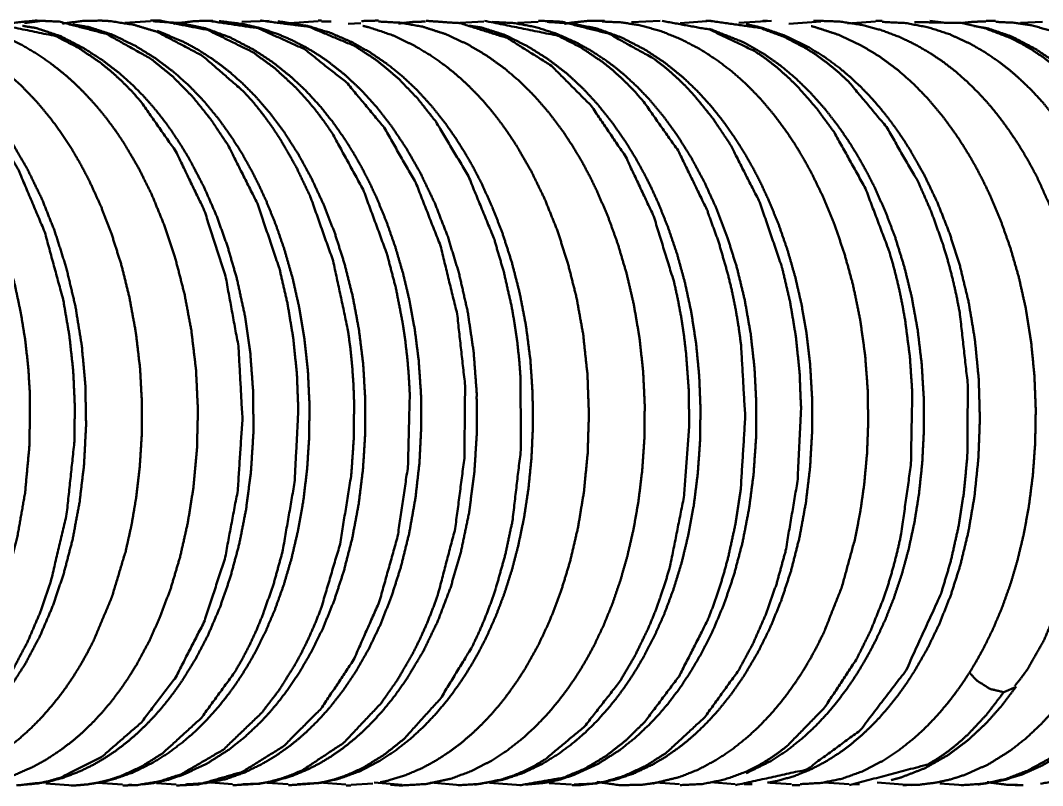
# Paper-space layout 'Layout1' of a CAD drawing. Header units: millimetres. Extents: x 102 to 294, y 28 to 266.
# Drawn here: x 157.44 to 167.32, y 161.08 to 168.48 of the extents above; entities that cross this region are included whole.
import ezdxf

# ---------------------------------------------------------------- set-up
doc = ezdxf.new("R2010")
doc.units = ezdxf.units.MM
doc.layers.add('170', color=7, linetype='Continuous', true_color=0xffffff)

psp = doc.layouts.get("Layout1")

# ---------------------------------------------------------------- linework, layer by layer
at = {"layer": '170', "color": 155, "linetype": 'Continuous', "lineweight": 50}
for p, q in [((157.6748, 168.4821), (157.4744, 168.4558)), ((158.6952, 168.4755), (158.4446, 168.4602)), ((159.2621, 168.4812), (159.2059, 168.4809)), ((159.8405, 168.481), (159.5777, 168.4697)), ((160.3144, 168.4756), (160.0382, 168.4576)), ((160.3154, 168.4823), (160.3478, 168.4823)), ((160.4424, 168.4725), (160.3491, 168.4741)), ((160.7295, 168.4574), (160.6049, 168.4517)), ((161.9182, 168.4738), (161.686, 168.4609)), ((162.4429, 168.4699), (162.2422, 168.4603)), ((163.6227, 168.4794), (163.3449, 168.4655)), ((164.1163, 168.4803), (163.8162, 168.4558)), ((164.116, 168.4802), (164.0651, 168.4797)), ((164.7001, 168.48), (164.3831, 168.4608)), ((165.1762, 168.4746), (164.8677, 168.4515)), ((165.107, 168.479), (165.1772, 168.481)), ((165.7048, 168.4731), (165.4331, 168.4537)), ((165.7089, 168.4796), (165.7691, 168.4796)), ((166.3634, 168.4623), (166.2314, 168.4793)), ((166.7753, 168.4796), (166.8642, 168.4794)), ((167.3197, 168.47), (167.106, 168.4598)), ((167.0642, 162.0403), (166.946, 161.9877)), ((157.6828, 161.1033), (157.9482, 161.0857)), ((158.1823, 161.1121), (158.4231, 161.0948)), ((158.4853, 161.0919), (158.5135, 161.0916)), ((158.7512, 161.1068), (158.9414, 161.0948)), ((159.2347, 161.117), (159.4873, 161.0967)), ((159.8218, 161.1103), (160.0262, 161.0967)), ((160.3228, 161.1155), (160.5837, 161.095)), ((160.6324, 161.0858), (160.5868, 161.0861)), ((160.634, 161.0932), (160.8443, 161.1045)), ((160.8573, 161.1149), (161.129, 161.0911)), ((161.4018, 161.1151), (161.6875, 161.0878)), ((161.9732, 161.1097), (162.2745, 161.0876)), ((162.5506, 161.1064), (162.766, 161.0943)), ((163.5793, 161.1143), (163.8111, 161.0982)), ((164.1059, 161.1168), (164.3474, 161.0988)), ((164.4362, 161.0973), (164.5141, 161.0981)), ((164.6853, 161.1107), (164.8941, 161.0976)), ((164.9738, 161.088), (164.8981, 161.0881)), ((165.206, 161.113), (165.4507, 161.0976)), ((165.4875, 161.0982), (165.5503, 161.0985)), ((165.7226, 161.115), (166.0515, 161.089)), ((166.3269, 161.1048), (166.5554, 161.0885)), ((167.0548, 161.0887), (167.1141, 161.0883))]:
    psp.add_line(p, q, dxfattribs=at)
for points, knots in [([(155.3975, 168.4821), (155.858, 168.435), (156.3059, 168.2583), (156.7256, 167.9599), (156.92, 167.7675), (157.1014, 167.5477), (157.2682, 167.3019), (157.4194, 167.033), (157.6712, 166.4374), (157.8494, 165.7839), (157.9085, 165.4427), (157.9465, 165.0957), (157.9624, 164.7457), (157.9568, 164.396), (157.8831, 163.7091), (157.7306, 163.0599), (157.6264, 162.757), (157.5044, 162.4727), (157.3654, 162.2101), (157.2106, 161.9713), (156.8611, 161.5708), (156.4706, 161.2829), (156.2647, 161.1848), (156.054, 161.1192), (155.9475, 161.0991), (155.8405, 161.0876), (155.7195, 161.085)], [0, 0, 0.047651, 0.09722, 0.150233, 0.178384, 0.207725, 0.238298, 0.270051, 0.336617, 0.406344, 0.441993, 0.477929, 0.513988, 0.549999, 0.621105, 0.689761, 0.722732, 0.754572, 0.785159, 0.814458, 0.869173, 0.919109, 0.942592, 0.965305, 0.976465, 0.987543, 1, 1]), ([(156.0963, 161.1259), (156.1791, 161.1465), (156.3569, 161.2087), (156.5307, 161.2926), (156.6521, 161.3646), (156.7702, 161.446), (156.8427, 161.5021), (156.9136, 161.5617), (157.055, 161.6956), (157.1886, 161.8431), (157.3441, 162.0456), (157.4865, 162.2679), (157.6242, 162.529), (157.7443, 162.8094), (157.8524, 163.1264), (157.9394, 163.4589), (158.0075, 163.8197), (158.0517, 164.1904), (158.071, 164.5713), (158.064, 164.9547), (158.0293, 165.3405), (157.9677, 165.7201), (157.8792, 166.093), (157.7657, 166.4514), (157.6437, 166.7572), (157.5033, 167.0458), (157.3734, 167.2701), (157.2312, 167.4793), (157.0977, 167.6478), (156.9558, 167.8027), (156.7882, 167.9588), (156.6118, 168.0962), (156.3716, 168.2455), (156.1206, 168.3604), (155.9609, 168.4134), (155.7991, 168.4518), (155.615, 168.477), (155.4289, 168.4832)], [0, 0, 0.009006, 0.028903, 0.049284, 0.064185, 0.079332, 0.089016, 0.098792, 0.11936, 0.140374, 0.167335, 0.195219, 0.226388, 0.258604, 0.293969, 0.330266, 0.369039, 0.408466, 0.448745, 0.489234, 0.530146, 0.570758, 0.611233, 0.650931, 0.685698, 0.719584, 0.746968, 0.773676, 0.796381, 0.81856, 0.842753, 0.866364, 0.896224, 0.925382, 0.943145, 0.960715, 0.980333, 1, 1]), ([(156.2398, 161.0852), (156.4772, 161.0969), (156.7101, 161.1443), (156.9095, 161.215), (157.1039, 161.3116), (157.2636, 161.4127), (157.4174, 161.5306), (157.539, 161.6396), (157.6556, 161.7591), (157.7668, 161.8886), (157.8719, 162.0272), (157.9459, 162.136), (158.0162, 162.2495), (158.0834, 162.3686), (158.1468, 162.4924), (158.32, 162.9056), (158.4543, 163.3519), (158.5111, 163.6077), (158.5556, 163.8694), (158.5901, 164.1636), (158.6088, 164.4621), (158.6108, 164.7906), (158.593, 165.1192), (158.5521, 165.4668), (158.4895, 165.8081), (158.4119, 166.12), (158.3166, 166.4218), (158.2153, 166.6851), (158.1003, 166.9366), (158.0233, 167.084), (157.9412, 167.2259), (157.841, 167.3813), (157.7343, 167.5284), (157.5927, 167.699), (157.4425, 167.8545), (157.3035, 167.9788), (157.1592, 168.0903), (156.9905, 168.2005), (156.8165, 168.2937), (156.6175, 168.3771), (156.4145, 168.4363), (156.2258, 168.467), (156.0347, 168.4755)], [0, 0, 0.024251, 0.048498, 0.070077, 0.09222, 0.111504, 0.131273, 0.147931, 0.164961, 0.182369, 0.200116, 0.213536, 0.227156, 0.241111, 0.255303, 0.301001, 0.348545, 0.375272, 0.40236, 0.432575, 0.463084, 0.4966, 0.530166, 0.565867, 0.601261, 0.634058, 0.666333, 0.695119, 0.723328, 0.740288, 0.757014, 0.775881, 0.794418, 0.817029, 0.839085, 0.858103, 0.876709, 0.897265, 0.917405, 0.939414, 0.96098, 0.98048, 1, 1]), ([(156.7899, 161.0847), (157.0009, 161.0949), (157.2087, 161.1336), (157.3847, 161.1894), (157.5573, 161.2654), (157.6973, 161.3431), (157.8334, 161.4337), (157.939, 161.5148), (158.0414, 161.6036), (158.137, 161.6962), (158.2289, 161.7952), (158.3129, 161.8951), (158.3933, 162.0004), (158.4776, 162.1224), (158.5572, 162.2505), (158.6796, 162.4776), (158.7886, 162.7198), (158.8925, 163.0003), (158.9797, 163.2944), (159.0546, 163.6244), (159.1089, 163.9649), (159.1435, 164.3382), (159.1525, 164.7164), (159.1343, 165.1029), (159.089, 165.4858), (159.0222, 165.8411), (158.9329, 166.1861), (158.8292, 166.499), (158.707, 166.7975), (158.5785, 167.0574), (158.4352, 167.3005), (158.3517, 167.4243), (158.2639, 167.5422), (158.1926, 167.6302), (158.1187, 167.7146), (158.04, 167.7978), (157.9588, 167.877), (157.8541, 167.97), (157.7464, 168.0558), (157.5949, 168.1609), (157.4389, 168.2524), (157.2356, 168.3482), (157.0276, 168.4181), (156.82, 168.4586), (156.609, 168.4715)], [0, 0, 0.02165, 0.043315, 0.062232, 0.081551, 0.097963, 0.114716, 0.128358, 0.142252, 0.155883, 0.169729, 0.183111, 0.196685, 0.211871, 0.227332, 0.253769, 0.280981, 0.311633, 0.343063, 0.377743, 0.413072, 0.451493, 0.490261, 0.529906, 0.569413, 0.606463, 0.642983, 0.676758, 0.709808, 0.73952, 0.768438, 0.783738, 0.798801, 0.810403, 0.821903, 0.833638, 0.845257, 0.859609, 0.873722, 0.892619, 0.911151, 0.934182, 0.956662, 0.97834, 1, 1]), ([(157.0504, 168.4817), (157.7773, 168.3323), (157.9967, 168.2192), (158.2084, 168.0758), (158.3106, 167.9929), (158.4102, 167.9026), (158.5067, 167.8052), (158.6001, 167.7006), (158.9386, 167.2174), (159.2146, 166.6471), (159.4193, 166.0116), (159.5442, 165.3329), (159.583, 164.6339), (159.5378, 163.9392), (159.4126, 163.2741), (159.2109, 162.6639), (158.938, 162.1323), (158.6057, 161.6952), (158.228, 161.3664), (157.8191, 161.1592), (157.7136, 161.1281), (157.6073, 161.1055), (157.3974, 161.0861)], [0, 0, 0.07714, 0.102803, 0.129378, 0.143061, 0.157025, 0.171288, 0.185861, 0.247184, 0.313047, 0.382449, 0.454173, 0.526951, 0.599314, 0.669662, 0.736466, 0.798585, 0.855655, 0.907708, 0.955355, 0.966787, 0.978086, 1, 1]), ([(157.3439, 168.4575), (157.3503, 168.4587), (157.5807, 168.4822), (157.8116, 168.4719), (158.2675, 168.3535), (158.702, 168.1101), (158.9062, 167.9435), (159.0991, 167.7482), (159.2788, 167.525), (159.4441, 167.2766), (159.7273, 166.7147), (159.9402, 166.0851), (160.0178, 165.7519), (160.0747, 165.4101), (160.11, 165.0626), (160.1235, 164.7124), (160.0874, 164.0162), (159.9705, 163.3466), (159.8832, 163.0296), (159.7772, 162.7287), (159.7175, 162.5852), (159.6533, 162.4469), (159.5848, 162.3141), (159.5123, 162.1869), (159.1859, 161.739), (158.8124, 161.3978), (158.6125, 161.2713), (158.4061, 161.1763), (158.3011, 161.1411), (158.1952, 161.1144), (158.0885, 161.0964), (157.9814, 161.087), (157.9256, 161.0854)], [0, 0, 0.00066, 0.024075, 0.047458, 0.095092, 0.145464, 0.17212, 0.199891, 0.228867, 0.259051, 0.322682, 0.389905, 0.424509, 0.459552, 0.494879, 0.530328, 0.600834, 0.669579, 0.702835, 0.735103, 0.750823, 0.766244, 0.78136, 0.796167, 0.85222, 0.90338, 0.92731, 0.950286, 0.961487, 0.972538, 0.983479, 0.994354, 1, 1]), ([(158.2215, 168.4824), (158.0383, 168.4785), (157.8571, 168.4553), (157.8397, 168.4521)], [0, 0, 0.4776, 0.953951, 1, 1]), ([(158.1348, 161.1015), (158.3369, 161.1449), (158.5307, 161.2138), (158.7199, 161.3076), (158.8732, 161.4042), (159.0212, 161.5164), (159.1361, 161.6177), (159.2467, 161.7282), (159.3486, 161.8427), (159.4456, 161.9647), (159.5123, 162.0568), (159.5763, 162.1524), (159.6431, 162.2609), (159.7066, 162.3734), (159.806, 162.5721), (159.8954, 162.7815), (159.9828, 163.0256), (160.0574, 163.2799), (160.1218, 163.5559), (160.1718, 163.8397), (160.2083, 164.142), (160.2284, 164.4488), (160.2316, 164.7706), (160.2161, 165.0926), (160.1826, 165.4048), (160.1312, 165.7123), (160.068, 165.9917), (159.9905, 166.2636), (159.9068, 166.5067), (159.8118, 166.741), (159.7472, 166.8817), (159.6783, 167.0185), (159.5887, 167.1795), (159.4927, 167.3337), (159.356, 167.5267), (159.2092, 167.7046), (159.0666, 167.8529), (158.9169, 167.9863), (158.7359, 168.1216), (158.5479, 168.2373), (158.3272, 168.345), (158.1005, 168.4186), (157.9425, 168.4445)], [0, 0, 0.02238, 0.044643, 0.06749, 0.087108, 0.107208, 0.123786, 0.140715, 0.157302, 0.174168, 0.186479, 0.198931, 0.212714, 0.2267, 0.25075, 0.275387, 0.303449, 0.332132, 0.362814, 0.393995, 0.426954, 0.460235, 0.495064, 0.529955, 0.563935, 0.597676, 0.628682, 0.659283, 0.687112, 0.714473, 0.731232, 0.747804, 0.767751, 0.78741, 0.813006, 0.837975, 0.860243, 0.881941, 0.906393, 0.930288, 0.95687, 0.982666, 1, 1]), ([(158.1996, 168.4829), (158.3003, 168.4776), (158.5302, 168.4417), (158.7574, 168.3733), (159.195, 168.143), (159.5973, 167.794), (159.6905, 167.6891), (159.7803, 167.5774), (159.8665, 167.4591), (159.949, 167.3346), (160.1023, 167.0684), (160.2392, 166.7817), (160.4601, 166.1583), (160.6039, 165.487), (160.6269, 165.3144), (160.6444, 165.1406), (160.6564, 164.9659), (160.663, 164.7908), (160.66, 164.4407), (160.636, 164.0934), (160.5276, 163.4198), (160.3425, 162.7947), (160.2848, 162.6489), (160.2227, 162.508), (160.1563, 162.3726), (160.0856, 162.2427), (159.9327, 162.0008), (159.7656, 161.7838), (159.3965, 161.4306), (158.993, 161.1952), (158.7829, 161.1256), (158.5696, 161.0898), (158.4254, 161.0852)], [0, 0, 0.01049, 0.03471, 0.059388, 0.110842, 0.166257, 0.18086, 0.195774, 0.211004, 0.226541, 0.258499, 0.291555, 0.360376, 0.431805, 0.449923, 0.468101, 0.486317, 0.504551, 0.540976, 0.577193, 0.648185, 0.71602, 0.732335, 0.748349, 0.764048, 0.779427, 0.809208, 0.837703, 0.890856, 0.939461, 0.962495, 0.984994, 1, 1]), ([(158.6956, 168.4837), (158.7889, 168.4816), (159.247, 168.3917), (159.6875, 168.1746), (159.8963, 168.0208), (160.0947, 167.8383), (160.1895, 167.7366), (160.281, 167.6281), (160.3689, 167.5129), (160.4531, 167.3913), (160.7505, 166.8479), (160.9792, 166.231), (161.0655, 165.9022), (161.1319, 165.5636), (161.1573, 165.3916), (161.1774, 165.2183), (161.1921, 165.044), (161.2012, 164.869), (161.1838, 164.1709), (161.0839, 163.4936), (160.9069, 162.8617), (160.6581, 162.2999), (160.3447, 161.8298), (159.9802, 161.4647), (159.5796, 161.2159), (159.1577, 161.0948), (158.9459, 161.0854)], [0, 0, 0.009647, 0.057918, 0.108696, 0.1355, 0.163377, 0.17775, 0.192425, 0.207408, 0.222702, 0.286742, 0.354772, 0.389923, 0.425593, 0.44357, 0.461611, 0.479699, 0.49781, 0.570019, 0.640804, 0.708647, 0.772182, 0.830593, 0.88393, 0.932688, 0.978079, 1, 1]), ([(159.0349, 161.0958), (159.2309, 161.1078), (159.4236, 161.1474), (159.6064, 161.212), (159.785, 161.2997), (159.9147, 161.3783), (160.0408, 161.4678), (160.122, 161.533), (160.2011, 161.6026), (160.3162, 161.7155), (160.4257, 161.8373), (160.5563, 162.0038), (160.6777, 162.1838), (160.8041, 162.4049), (160.9174, 162.6416), (161.0252, 162.9152), (161.1165, 163.2031), (161.1963, 163.5277), (161.256, 163.8633), (161.295, 164.2061), (161.3127, 164.5541), (161.3096, 164.8766), (161.2874, 165.1983), (161.2503, 165.4905), (161.1978, 165.7779), (161.1359, 166.0384), (161.0618, 166.2921), (160.9765, 166.5359), (160.8798, 166.7707), (160.809, 166.9218), (160.7334, 167.0678), (160.6531, 167.2085), (160.5678, 167.3436), (160.4537, 167.5051), (160.3322, 167.6562), (160.2005, 167.7996), (160.0622, 167.9305), (159.8835, 168.0742), (159.6972, 168.1978), (159.4668, 168.3178), (159.2298, 168.4055), (158.9784, 168.4592), (158.7218, 168.4753)], [0, 0, 0.020202, 0.040431, 0.060374, 0.080838, 0.096435, 0.11234, 0.123053, 0.133895, 0.150473, 0.167323, 0.18908, 0.211413, 0.237606, 0.264605, 0.294852, 0.325907, 0.360289, 0.395349, 0.430836, 0.466682, 0.499849, 0.533014, 0.563306, 0.593364, 0.620894, 0.648083, 0.674649, 0.700773, 0.717926, 0.734841, 0.751509, 0.767936, 0.78827, 0.808217, 0.828242, 0.84783, 0.871411, 0.894411, 0.921129, 0.947122, 0.97356, 1, 1]), ([(159.2969, 168.4807), (159.1275, 168.4775), (158.9593, 168.4581), (158.9191, 168.451)], [0, 0, 0.44628, 0.892341, 1, 1]), ([(159.2487, 168.4814), (159.7354, 168.408), (160.179, 168.2077), (160.59, 167.8849), (160.9536, 167.4472), (161.2594, 166.9137), (161.4979, 166.3056), (161.6597, 165.6441), (161.7367, 164.951), (161.7294, 164.2508), (161.6405, 163.569), (161.473, 162.9313), (161.4192, 162.7818), (161.3607, 162.6369), (161.2977, 162.4971), (161.2305, 162.3624), (161.0841, 162.1096), (160.9232, 161.8804), (160.5647, 161.5001), (160.1685, 161.2362), (160.0652, 161.1902), (159.9605, 161.1526), (159.8548, 161.1235), (159.7483, 161.1029), (159.4908, 161.0876)], [0, 0, 0.050984, 0.101394, 0.15553, 0.214467, 0.278158, 0.345816, 0.416353, 0.488592, 0.561124, 0.632333, 0.700626, 0.717089, 0.733269, 0.749156, 0.764745, 0.795003, 0.82401, 0.878146, 0.927453, 0.93917, 0.950689, 0.962045, 0.973284, 1, 1]), ([(159.5729, 161.096), (159.7353, 161.1026), (159.8956, 161.1287), (160.0558, 161.175), (160.2132, 161.2397), (160.3295, 161.2993), (160.4433, 161.368), (160.5189, 161.4197), (160.5929, 161.4752), (160.6694, 161.538), (160.7437, 161.6043), (160.8451, 161.7042), (160.9423, 161.8112), (161.0598, 161.957), (161.1707, 162.1138), (161.3319, 162.3833), (161.4734, 162.6769), (161.5973, 163.0038), (161.6972, 163.3502), (161.7743, 163.7217), (161.8254, 164.105), (161.8501, 164.496), (161.848, 164.8904), (161.8184, 165.283), (161.7609, 165.67), (161.6757, 166.0459), (161.5643, 166.4072), (161.4423, 166.719), (161.3013, 167.0133), (161.1674, 167.2478), (161.0209, 167.4665), (160.8829, 167.6435), (160.7359, 167.8059), (160.5737, 167.9582), (160.4031, 168.0923), (160.2973, 168.1635), (160.1891, 168.2279), (160.0554, 168.2964), (159.9189, 168.3544), (159.7558, 168.409), (159.5904, 168.4485), (159.3576, 168.4778)], [0, 0, 0.016869, 0.033739, 0.051054, 0.068716, 0.08229, 0.096094, 0.105604, 0.115206, 0.125481, 0.135827, 0.150602, 0.165609, 0.185052, 0.204995, 0.237594, 0.27144, 0.307738, 0.345166, 0.384566, 0.424718, 0.465395, 0.506338, 0.547226, 0.587844, 0.62786, 0.667118, 0.701882, 0.735763, 0.763798, 0.79114, 0.814439, 0.837188, 0.86028, 0.882817, 0.896056, 0.909132, 0.924727, 0.940131, 0.957985, 0.975639, 1, 1]), ([(159.7594, 168.4816), (159.764, 168.4817), (160.2246, 168.4226), (160.6708, 168.2359), (160.8834, 168.0963), (161.0865, 167.9267), (161.2779, 167.7279), (161.4561, 167.5018), (161.7686, 166.9779), (162.0149, 166.3767), (162.1103, 166.0539), (162.1858, 165.7199), (162.2157, 165.5496), (162.2403, 165.3774), (162.2593, 165.2039), (162.273, 165.0294), (162.2748, 164.3289), (162.1945, 163.6439), (162.1247, 163.3152), (162.0356, 162.9998), (161.984, 162.8481), (161.9277, 162.701), (161.8668, 162.5587), (161.8016, 162.4217), (161.501, 161.9295), (161.1473, 161.5375), (160.9549, 161.3836), (160.7545, 161.26), (160.6517, 161.2101), (160.5477, 161.1684), (160.4424, 161.1353), (160.3363, 161.1107), (160.0294, 161.0871)], [0, 0, 0.000477, 0.048404, 0.098327, 0.124582, 0.151882, 0.180363, 0.210087, 0.273047, 0.340098, 0.37484, 0.410181, 0.428032, 0.445977, 0.463995, 0.482068, 0.554362, 0.625543, 0.660233, 0.694057, 0.710594, 0.726854, 0.742821, 0.758489, 0.818017, 0.872504, 0.897937, 0.922243, 0.934028, 0.945599, 0.956986, 0.968233, 1, 1]), ([(160.1158, 161.0976), (160.3164, 161.1088), (160.5133, 161.149), (160.7148, 161.2221), (160.9106, 161.3236), (161.0698, 161.4285), (161.2228, 161.55), (161.3422, 161.6607), (161.4565, 161.7815), (161.563, 161.9086), (161.6637, 162.0439), (161.7376, 162.1539), (161.808, 162.2684), (161.8764, 162.3905), (161.941, 162.5173), (162.033, 162.7224), (162.1149, 162.9373), (162.1892, 163.1706), (162.2521, 163.412), (162.307, 163.6785), (162.3485, 163.9513), (162.3782, 164.2502), (162.3921, 164.5529), (162.3892, 164.8785), (162.3674, 165.2036), (162.3251, 165.532), (162.2629, 165.8541), (162.1879, 166.1458), (162.097, 166.428), (161.9998, 166.6784), (161.8904, 166.9179), (161.8167, 167.0602), (161.7384, 167.1977), (161.6463, 167.3442), (161.5487, 167.484), (161.413, 167.6556), (161.2688, 167.8131), (161.131, 167.9427), (160.9874, 168.0591), (160.8156, 168.1763), (160.638, 168.2752), (160.4311, 168.3646), (160.2199, 168.429), (159.9239, 168.4762)], [0, 0, 0.020933, 0.041861, 0.064175, 0.087151, 0.107004, 0.127355, 0.144311, 0.161635, 0.1789, 0.196471, 0.210267, 0.224261, 0.23884, 0.253661, 0.277074, 0.301024, 0.326525, 0.352506, 0.380844, 0.409579, 0.44087, 0.472418, 0.506339, 0.54027, 0.574751, 0.608917, 0.640284, 0.67116, 0.699131, 0.726561, 0.743255, 0.759731, 0.777753, 0.795507, 0.818287, 0.840532, 0.860234, 0.879485, 0.901142, 0.922311, 0.945784, 0.968785, 1, 1]), ([(160.7385, 168.4777), (160.7413, 168.4779), (160.8983, 168.4826)], [0, 0, 0.017321, 1, 1]), ([(161.1145, 161.0859), (161.3576, 161.0989), (161.5957, 161.1499), (161.7962, 161.224), (161.9914, 161.3248), (162.1484, 161.4277), (162.2995, 161.5469), (162.4155, 161.6535), (162.5268, 161.7695), (162.6274, 161.8873), (162.7229, 162.0124), (162.7913, 162.1111), (162.8567, 162.2136), (162.9223, 162.3256), (162.9846, 162.4419), (163.0766, 162.6358), (163.1594, 162.8392), (163.2379, 163.0673), (163.3055, 163.3038), (163.366, 163.5673), (163.4134, 163.8377), (163.4495, 164.1346), (163.4699, 164.436), (163.4737, 164.7611), (163.4585, 165.0865), (163.4228, 165.4162), (163.3673, 165.7407), (163.2984, 166.0354), (163.2136, 166.3215), (163.1221, 166.576), (163.018, 166.8203), (162.9476, 166.9657), (162.8725, 167.1065), (162.7829, 167.2585), (162.6875, 167.4038), (162.552, 167.5855), (162.4071, 167.7528), (162.2668, 167.8922), (162.1201, 168.0177), (161.9431, 168.1452), (161.7596, 168.2535), (161.5443, 168.3527), (161.324, 168.4236), (161.1139, 168.4618), (160.9004, 168.4729)], [0, 0, 0.024872, 0.049753, 0.071593, 0.094035, 0.113213, 0.132877, 0.148968, 0.165396, 0.181222, 0.197305, 0.209567, 0.221987, 0.235253, 0.248728, 0.270662, 0.293098, 0.317742, 0.34287, 0.370491, 0.398532, 0.429094, 0.459954, 0.493172, 0.526453, 0.560338, 0.593967, 0.624891, 0.655373, 0.683005, 0.710131, 0.726642, 0.742944, 0.760969, 0.778728, 0.80189, 0.824496, 0.844703, 0.864427, 0.886717, 0.908488, 0.932703, 0.956348, 0.978168, 1, 1]), ([(161.3549, 168.473), (161.2378, 168.4697), (161.1215, 168.4572), (161.0939, 168.4529)], [0, 0, 0.446984, 0.893623, 1, 1]), ([(161.3592, 168.4798), (161.6901, 168.4567), (162.143, 168.3144), (162.5704, 168.0463), (162.9566, 167.6576), (163.2902, 167.1649), (163.5608, 166.5886), (163.7582, 165.949), (163.795, 165.7816), (163.8264, 165.6118), (163.8525, 165.4401), (163.8732, 165.2668), (163.899, 164.9172), (163.9039, 164.5662), (163.8522, 163.8728), (163.7201, 163.2124), (163.6747, 163.0555), (163.6245, 162.9026), (163.5695, 162.7542), (163.51, 162.6104), (163.378, 162.3378), (163.2301, 162.0869), (162.8935, 161.6579), (162.513, 161.3394), (162.4125, 161.2789), (162.3104, 161.2265), (162.2067, 161.1825), (162.1017, 161.147), (161.889, 161.1009), (161.6743, 161.0878), (161.6709, 161.0879)], [0, 0, 0.034239, 0.083246, 0.13532, 0.191883, 0.253293, 0.31901, 0.388103, 0.405793, 0.423613, 0.44154, 0.459553, 0.495737, 0.531972, 0.603742, 0.673257, 0.690118, 0.706726, 0.723066, 0.739129, 0.77039, 0.800452, 0.856739, 0.907957, 0.920061, 0.93191, 0.943534, 0.954973, 0.977438, 0.999645, 1, 1]), ([(161.9225, 168.4808), (162.6334, 168.3363), (162.853, 168.2246), (163.0647, 168.0821), (163.1669, 167.9994), (163.2664, 167.9092), (163.3629, 167.8116), (163.4564, 167.707), (163.7961, 167.2249), (164.0739, 166.6566), (164.1866, 166.3466), (164.2802, 166.0228), (164.3194, 165.8566), (164.3534, 165.6879), (164.382, 165.5171), (164.4052, 165.3446), (164.4451, 164.645), (164.4021, 163.9496), (164.3504, 163.6115), (164.2788, 163.284), (164.2357, 163.1253), (164.1878, 162.9704), (164.135, 162.8198), (164.0776, 162.6738), (163.8051, 162.1409), (163.4739, 161.701), (163.2905, 161.5208), (163.0975, 161.3695), (162.8964, 161.2491), (162.6891, 161.1615), (162.2663, 161.0875)], [0, 0, 0.075508, 0.101146, 0.127705, 0.141391, 0.155371, 0.169658, 0.184257, 0.245642, 0.311489, 0.345822, 0.380899, 0.398675, 0.416584, 0.43461, 0.452731, 0.525665, 0.598183, 0.633785, 0.668673, 0.685792, 0.702666, 0.719272, 0.7356, 0.797902, 0.85521, 0.881976, 0.907503, 0.931892, 0.955322, 1, 1]), ([(162.3191, 161.0934), (162.5089, 161.1108), (162.6502, 161.1419), (162.7899, 161.1873), (163.0157, 161.2909), (163.2325, 161.4282), (163.383, 161.5481), (163.5267, 161.6836), (163.6128, 161.7758), (163.6954, 161.8729), (163.8027, 162.0132), (163.9033, 162.162), (164.0198, 162.3589), (164.1261, 162.5687), (164.2391, 162.8359), (164.3354, 163.1186), (164.4194, 163.4362), (164.4833, 163.7658), (164.5265, 164.1007), (164.5497, 164.4413), (164.5527, 164.781), (164.5354, 165.1209), (164.4981, 165.4541), (164.4404, 165.7817), (164.3653, 166.091), (164.2722, 166.3899), (164.1682, 166.6623), (164.0496, 166.9219), (163.9247, 167.1543), (163.788, 167.3725), (163.6566, 167.5537), (163.5161, 167.7217), (163.3987, 167.8445), (163.2758, 167.9578), (163.1885, 168.0297), (163.0991, 168.0965), (162.9597, 168.188), (162.8166, 168.2676), (162.6191, 168.3557), (162.4176, 168.4198), (162.2081, 168.4582), (161.9955, 168.4692)], [0, 0, 0.01975, 0.034748, 0.04997, 0.075716, 0.102311, 0.122253, 0.14272, 0.155785, 0.169005, 0.187303, 0.20592, 0.229627, 0.254005, 0.284073, 0.315021, 0.349072, 0.383861, 0.41886, 0.45424, 0.489446, 0.524707, 0.559462, 0.593931, 0.626914, 0.65936, 0.689577, 0.719159, 0.746497, 0.77318, 0.796384, 0.819079, 0.83668, 0.854005, 0.865723, 0.877295, 0.894577, 0.911544, 0.933953, 0.955874, 0.977942, 1, 1]), ([(162.4452, 168.4809), (162.6671, 168.4716), (163.1235, 168.3567), (163.5583, 168.1162), (163.6618, 168.037), (163.7626, 167.9504), (163.8605, 167.8563), (163.9554, 167.7549), (164.1354, 167.5319), (164.3013, 167.284), (164.5863, 166.7239), (164.801, 166.0961), (164.879, 165.7634), (164.9359, 165.4219), (164.9713, 165.0742), (164.9854, 164.7237), (164.9512, 164.0267), (164.8365, 163.3564), (164.7498, 163.0393), (164.6442, 162.7384), (164.5202, 162.4566), (164.3793, 162.1959), (164.0539, 161.7454), (163.6816, 161.4013), (163.4822, 161.2737), (163.2761, 161.1782), (163.0652, 161.1165), (162.8513, 161.0886), (162.767, 161.0867)], [0, 0, 0.022974, 0.071648, 0.12304, 0.136515, 0.150267, 0.164316, 0.178674, 0.208314, 0.239171, 0.304162, 0.372786, 0.408126, 0.443943, 0.480085, 0.516368, 0.588542, 0.658875, 0.692879, 0.725865, 0.757707, 0.788349, 0.845831, 0.898265, 0.922752, 0.946242, 0.968976, 0.991287, 1, 1]), ([(162.79, 161.094), (162.9934, 161.104), (163.1935, 161.1429), (163.3724, 161.2036), (163.5474, 161.2864), (163.675, 161.3618), (163.7991, 161.4481), (163.8797, 161.5116), (163.9583, 161.5794), (164.0741, 161.691), (164.1844, 161.8115), (164.3162, 161.9763), (164.4392, 162.1544), (164.568, 162.3726), (164.6842, 162.6064), (164.7947, 162.8768), (164.8885, 163.1621), (164.9704, 163.4851), (165.0318, 163.8195), (165.0726, 164.1622), (165.0925, 164.5103), (165.0921, 164.8333), (165.0732, 165.1558), (165.0394, 165.4486), (164.9899, 165.7369), (164.9301, 165.9984), (164.8574, 166.2532), (164.7722, 166.5011), (164.6751, 166.7398), (164.6031, 166.8952), (164.5261, 167.0455), (164.4434, 167.1916), (164.3557, 167.3319), (164.2394, 167.4983), (164.1155, 167.6544), (163.9831, 167.8002), (163.8439, 167.9332), (163.665, 168.0772), (163.4782, 168.2004), (163.2481, 168.3191), (163.0113, 168.4048), (162.7746, 168.4542), (162.5333, 168.4695)], [0, 0, 0.020954, 0.041923, 0.061358, 0.081274, 0.096517, 0.112066, 0.122622, 0.133302, 0.149847, 0.166655, 0.188366, 0.210631, 0.236695, 0.263554, 0.293603, 0.324499, 0.358773, 0.393757, 0.429259, 0.465129, 0.498348, 0.531587, 0.561902, 0.591996, 0.619593, 0.64685, 0.673818, 0.700333, 0.71795, 0.735321, 0.752591, 0.769613, 0.790499, 0.810994, 0.831257, 0.851064, 0.874685, 0.897706, 0.92434, 0.95025, 0.975122, 1, 1]), ([(163.0852, 168.4811), (162.921, 168.4788), (162.758, 168.4612), (162.6989, 168.451)], [0, 0, 0.42293, 0.845469, 1, 1]), ([(163.551, 161.1041), (163.8088, 161.1663), (163.9928, 161.2398), (164.1718, 161.3359), (164.322, 161.4365), (164.4664, 161.5521), (164.5841, 161.6613), (164.6968, 161.7801), (164.8102, 161.9156), (164.917, 162.0604), (164.9971, 162.1816), (165.0729, 162.3083), (165.1436, 162.4386), (165.2099, 162.5742), (165.3801, 163.0065), (165.5078, 163.4726), (165.5581, 163.7317), (165.5959, 163.9961), (165.6231, 164.2928), (165.6348, 164.5928), (165.6294, 164.922), (165.6045, 165.2503), (165.5563, 165.5953), (165.4863, 165.9328), (165.4028, 166.2355), (165.3024, 166.5271), (165.1993, 166.7759), (165.0838, 167.0132), (165.0088, 167.1493), (164.9295, 167.2807), (164.8325, 167.4261), (164.7298, 167.5642), (164.592, 167.7273), (164.4461, 167.8762), (164.3099, 167.9959), (164.1685, 168.103), (164.0022, 168.2093), (163.8307, 168.2989), (163.6335, 168.3792), (163.4326, 168.436), (163.249, 168.4649), (163.0631, 168.473)], [0, 0, 0.027888, 0.048726, 0.070087, 0.089092, 0.108538, 0.125418, 0.142641, 0.161218, 0.180141, 0.195419, 0.210937, 0.226527, 0.2424, 0.291243, 0.342065, 0.369818, 0.397905, 0.429223, 0.460792, 0.495416, 0.530032, 0.566663, 0.602905, 0.635918, 0.668352, 0.696672, 0.724419, 0.740762, 0.756896, 0.775275, 0.793365, 0.815817, 0.837733, 0.856802, 0.875455, 0.896212, 0.916553, 0.938941, 0.960898, 0.98044, 1, 1]), ([(163.6428, 168.4787), (164.1019, 168.3952), (164.5426, 168.1836), (164.648, 168.1109), (164.7509, 168.0304), (164.8512, 167.9422), (164.9488, 167.8468), (165.1348, 167.6354), (165.3077, 167.3986), (165.6086, 166.8582), (165.8403, 166.2452), (165.8862, 166.0829), (165.9269, 165.9175), (165.9624, 165.7495), (165.9926, 165.5792), (166.0373, 165.2334), (166.0612, 164.8833), (166.0471, 164.1833), (165.9515, 163.5051), (165.9149, 163.342), (165.8734, 163.1823), (165.8268, 163.0263), (165.7754, 162.8744), (165.6589, 162.584), (165.5252, 162.3132), (165.213, 161.8387), (164.8511, 161.4679), (164.7544, 161.3934), (164.6555, 161.3267), (164.5546, 161.2681), (164.4521, 161.2178), (164.2428, 161.142), (164.0297, 161.0991), (163.8147, 161.0888)], [0, 0, 0.048689, 0.099687, 0.113042, 0.126679, 0.14061, 0.154845, 0.184227, 0.214821, 0.279343, 0.347716, 0.365315, 0.383081, 0.400998, 0.419043, 0.455423, 0.492032, 0.565078, 0.636535, 0.653974, 0.671193, 0.688173, 0.7049, 0.737545, 0.769056, 0.82832, 0.882373, 0.895114, 0.907557, 0.919723, 0.931642, 0.954865, 0.977549, 1, 1]), ([(164.1015, 168.4803), (164.5913, 168.4106), (164.8162, 168.3277), (165.035, 168.2132), (165.1414, 168.1442), (165.2456, 168.0674), (165.3471, 167.9828), (165.446, 167.8908), (165.8106, 167.4541), (166.1182, 166.9227), (166.2473, 166.6277), (166.3582, 166.3166), (166.4064, 166.1557), (166.4496, 165.9917), (166.4876, 165.8249), (166.5202, 165.6557), (166.5982, 164.9621), (166.5929, 164.2613), (166.5596, 163.9163), (166.5062, 163.5792), (166.4327, 163.2533), (166.3394, 162.9416), (166.0016, 162.2), (165.5578, 161.6195), (165.0384, 161.2391), (164.3517, 161.0887)], [0, 0, 0.051219, 0.076035, 0.101599, 0.114731, 0.128127, 0.141809, 0.15579, 0.214683, 0.278247, 0.311581, 0.34578, 0.363167, 0.380723, 0.398431, 0.416276, 0.488531, 0.561076, 0.596957, 0.632293, 0.666887, 0.700565, 0.784931, 0.860571, 0.927223, 1, 1]), ([(164.662, 161.1118), (164.7492, 161.1277), (164.9184, 161.1754), (165.0846, 161.2434), (165.2203, 161.3145), (165.3525, 161.3981), (165.4562, 161.4744), (165.557, 161.5584), (165.653, 161.6479), (165.7456, 161.7439), (165.8312, 161.8419), (165.9133, 161.9452), (165.9998, 162.0648), (166.0819, 162.1904), (166.209, 162.4123), (166.3233, 162.6493), (166.4327, 162.9242), (166.5248, 163.2139), (166.604, 163.5409), (166.662, 163.8794), (166.7007, 164.2523), (166.7147, 164.6308), (166.7035, 165.0181), (166.6659, 165.403), (166.606, 165.7597), (166.5226, 166.1066), (166.4231, 166.4214), (166.3044, 166.7218), (166.1789, 166.9849), (166.0391, 167.2322), (165.9767, 167.3304), (165.912, 167.4254), (165.8558, 167.5027), (165.798, 167.5778), (165.75, 167.6367), (165.7009, 167.6942), (165.6378, 167.7639), (165.5729, 167.8309), (165.4667, 167.9315), (165.357, 168.0242), (165.2007, 168.1382), (165.039, 168.2362), (164.8261, 168.3377), (164.6082, 168.4122), (164.4535, 168.4483)], [0, 0, 0.00966, 0.028837, 0.048419, 0.065131, 0.082182, 0.096225, 0.110528, 0.124847, 0.139388, 0.153584, 0.167974, 0.184067, 0.200431, 0.228324, 0.257026, 0.289284, 0.322439, 0.359132, 0.39658, 0.437473, 0.478773, 0.521034, 0.563209, 0.602656, 0.641565, 0.677565, 0.712797, 0.744582, 0.775568, 0.788251, 0.800793, 0.811209, 0.821544, 0.829833, 0.838081, 0.848332, 0.858499, 0.874455, 0.890125, 0.911219, 0.931838, 0.957558, 0.982673, 1, 1]), ([(164.6158, 168.4803), (164.6195, 168.4803), (164.6593, 168.4806)], [0, 0, 0.085073, 1, 1]), ([(167.0529, 162.0494), (167.1165, 162.1284), (167.1769, 162.2124), (167.331, 162.4832), (167.4612, 162.7855), (167.5648, 163.0825), (167.6506, 163.3923), (167.7124, 163.6914), (167.7571, 163.9986), (167.7834, 164.2871), (167.795, 164.5784), (167.7925, 164.852), (167.7769, 165.1253), (167.7491, 165.3871), (167.7089, 165.6456), (167.6581, 165.8907), (167.596, 166.1304), (167.4488, 166.5665), (167.2658, 166.9729), (167.1769, 167.1367), (167.0821, 167.2933), (167.0038, 167.4108), (166.9218, 167.5236), (166.8777, 167.5803), (166.8326, 167.6357), (166.7661, 167.7128), (166.6976, 167.7868), (166.5875, 167.8952), (166.4734, 167.995), (166.3572, 168.0847), (166.2378, 168.1655), (166.0898, 168.2512), (165.9382, 168.3236), (165.7567, 168.3915), (165.5725, 168.4405), (165.3594, 168.473), (165.1438, 168.4805)], [0, 0, 0.012836, 0.025925, 0.06535, 0.107002, 0.146812, 0.187484, 0.226131, 0.265419, 0.302077, 0.338972, 0.373595, 0.408237, 0.44154, 0.474647, 0.506319, 0.537664, 0.5959, 0.652293, 0.675881, 0.699054, 0.716918, 0.734562, 0.743649, 0.752693, 0.765573, 0.778341, 0.797886, 0.817067, 0.835645, 0.853892, 0.875534, 0.896787, 0.921306, 0.945429, 0.972713, 1, 1]), ([(165.9709, 161.0891), (166.131, 161.093), (166.2897, 161.1129), (166.431, 161.1442), (166.5707, 161.1885), (166.7958, 161.2893), (167.012, 161.4241), (167.1611, 161.5419), (167.3032, 161.6755), (167.3873, 161.7654), (167.4682, 161.8602), (167.5723, 161.9957), (167.6701, 162.1392), (167.7858, 162.3323), (167.8919, 162.5378), (168.0069, 162.802), (168.106, 163.0814), (168.1933, 163.3964), (168.26, 163.724), (168.3054, 164.0577), (168.3303, 164.3976), (168.3349, 164.7374), (168.3196, 165.0775), (168.2849, 165.4118), (168.2304, 165.7409), (168.1588, 166.0515), (168.0689, 166.3521), (167.9672, 166.6255), (167.8504, 166.886), (167.727, 167.1195), (167.5916, 167.3389), (167.4614, 167.5218), (167.3222, 167.692), (167.2059, 167.8172), (167.0842, 167.9334), (166.9971, 168.0081), (166.9077, 168.0778), (166.7674, 168.1739), (166.623, 168.2574), (166.4228, 168.3495), (166.2181, 168.4165), (165.9965, 168.4582), (165.7713, 168.4696)], [0, 0, 0.01636, 0.032711, 0.047493, 0.062468, 0.087671, 0.113711, 0.133118, 0.153053, 0.165635, 0.178362, 0.195822, 0.213567, 0.236571, 0.260201, 0.289643, 0.319939, 0.353335, 0.387498, 0.421911, 0.456729, 0.491455, 0.526247, 0.560583, 0.594671, 0.627244, 0.659299, 0.689107, 0.718278, 0.745264, 0.771606, 0.794555, 0.817019, 0.834471, 0.851666, 0.863395, 0.87498, 0.892356, 0.909393, 0.931916, 0.953923, 0.976968, 1, 1]), ([(166.0835, 168.4684), (166.5458, 168.4583), (166.7746, 168.4047), (166.9989, 168.319), (167.1088, 168.2641), (167.2168, 168.2013), (167.3226, 168.1304), (167.4262, 168.0516), (167.8132, 167.6637), (168.1483, 167.1731), (168.293, 166.8953), (168.4205, 166.599), (168.5294, 166.2865), (168.6184, 165.9603), (168.7541, 165.045), (168.7428, 164.1121), (168.5861, 163.223), (168.2903, 162.4358), (167.8795, 161.7953), (167.3827, 161.3429), (167.1801, 161.2302), (166.9714, 161.1502), (166.7586, 161.1031), (166.5437, 161.0885), (166.5334, 161.0886)], [0, 0, 0.047077, 0.070988, 0.095433, 0.107935, 0.120657, 0.133627, 0.146867, 0.20265, 0.263129, 0.295011, 0.327849, 0.361534, 0.395954, 0.490147, 0.585121, 0.677023, 0.762631, 0.840088, 0.908483, 0.932084, 0.954835, 0.977026, 0.998948, 1, 1]), ([(166.7722, 168.4737), (166.6594, 168.4711), (166.5471, 168.46), (166.546, 168.4598)], [0, 0, 0.497727, 0.995174, 1, 1]), ([(167.3023, 161.1014), (167.5197, 161.1454), (167.7176, 161.2135), (167.9106, 161.3078), (168.0702, 161.409), (168.2236, 161.5279), (168.3466, 161.6398), (168.4643, 161.7626), (168.5794, 161.8992), (168.6879, 162.0456), (168.7666, 162.1638), (168.8413, 162.2871), (168.9114, 162.4144), (168.9776, 162.5467), (169.1506, 162.9716), (169.282, 163.4308), (169.3342, 163.6885), (169.3735, 163.952), (169.4022, 164.2482), (169.4155, 164.5479), (169.4121, 164.8776), (169.3898, 165.2067), (169.3453, 165.553), (169.279, 165.8924), (169.198, 166.1979), (169.0992, 166.4921), (168.9961, 166.7449), (168.88, 166.986), (168.761, 167.1986), (168.6315, 167.3991), (168.442, 167.6472), (168.2357, 167.8682), (168.0995, 167.9905), (167.9579, 168.0999), (167.7915, 168.2075), (167.6198, 168.2978), (167.4224, 168.3784), (167.2213, 168.4347), (167.0459, 168.4619), (166.8685, 168.4696)], [0, 0, 0.023295, 0.045292, 0.067851, 0.087711, 0.108102, 0.12557, 0.143434, 0.162206, 0.181348, 0.19627, 0.211416, 0.226684, 0.242216, 0.290422, 0.3406, 0.368223, 0.39621, 0.427475, 0.458995, 0.49363, 0.52828, 0.564969, 0.601296, 0.634495, 0.667107, 0.695793, 0.723898, 0.749492, 0.774575, 0.807368, 0.839127, 0.858362, 0.87716, 0.897978, 0.918362, 0.940756, 0.962706, 0.981344, 1, 1]), ([(157.4735, 161.0935), (157.6928, 161.1189), (157.8503, 161.1604), (158.0053, 161.2195), (158.134, 161.2818), (158.2598, 161.3549), (158.3607, 161.423), (158.459, 161.498), (158.5561, 161.5808), (158.65, 161.67), (158.7384, 161.7628), (158.8234, 161.8611), (158.913, 161.9755), (158.9985, 162.0962), (159.1312, 162.3107), (159.2511, 162.5414), (159.3665, 162.8108), (159.4649, 163.0959), (159.5517, 163.4187), (159.618, 163.7537), (159.6659, 164.1237), (159.6894, 164.5006), (159.6874, 164.8874), (159.6586, 165.273), (159.6063, 165.6319), (159.5303, 165.9823), (159.4382, 166.3018), (159.3271, 166.6084), (159.2086, 166.8778), (159.0755, 167.1322), (159.0158, 167.2334), (158.9537, 167.3315), (158.8998, 167.4113), (158.8442, 167.489), (158.798, 167.55), (158.7506, 167.6095), (158.6873, 167.6843), (158.6221, 167.7564), (158.5114, 167.8682), (158.3964, 167.9709), (158.2296, 168.0988), (158.0565, 168.2104), (157.8262, 168.3305), (157.589, 168.4102), (157.4556, 168.4314)], [0, 0, 0.02372, 0.041223, 0.059045, 0.074417, 0.090054, 0.103128, 0.116417, 0.13013, 0.144044, 0.15782, 0.171785, 0.187401, 0.203292, 0.230397, 0.258337, 0.289825, 0.322237, 0.358157, 0.394855, 0.434947, 0.475527, 0.517088, 0.558643, 0.597621, 0.636142, 0.67188, 0.70692, 0.738545, 0.769402, 0.78202, 0.794496, 0.804851, 0.815115, 0.823337, 0.831512, 0.842043, 0.852487, 0.869393, 0.885965, 0.908554, 0.930685, 0.958588, 0.985487, 1, 1]), ([(158.6161, 161.0958), (158.7238, 161.1092), (158.8666, 161.1415), (159.0077, 161.1887), (159.2364, 161.295), (159.4562, 161.4346), (159.609, 161.5564), (159.7549, 161.6943), (159.8427, 161.7886), (159.9269, 161.8881), (160.036, 162.0323), (160.1381, 162.1856), (160.2541, 162.3865), (160.3593, 162.6008), (160.4696, 162.872), (160.5634, 163.158), (160.6452, 163.4776), (160.7072, 163.8083), (160.7488, 164.1436), (160.7702, 164.4843), (160.7708, 164.8236), (160.7505, 165.1626), (160.7095, 165.4951), (160.6483, 165.8215), (160.5706, 166.1301), (160.4755, 166.4284), (160.37, 166.6999), (160.2499, 166.9586), (160.1237, 167.1894), (159.9853, 167.4054), (159.8521, 167.584), (159.7097, 167.7486), (159.5907, 167.8685), (159.4664, 167.9788), (159.3796, 168.0479), (159.2907, 168.1124), (159.1537, 168.2), (159.0133, 168.2766), (158.7597, 168.3832)], [0, 0, 0.012035, 0.028284, 0.04479, 0.072771, 0.101649, 0.123337, 0.145604, 0.159891, 0.174358, 0.194412, 0.214846, 0.240582, 0.267068, 0.299544, 0.332938, 0.36953, 0.406866, 0.444342, 0.482218, 0.519857, 0.557526, 0.594694, 0.631538, 0.666844, 0.701575, 0.733889, 0.765521, 0.794706, 0.823166, 0.84789, 0.872038, 0.890767, 0.909205, 0.921521, 0.933698, 0.951743, 0.969483, 1, 1]), ([(160.9164, 161.1159), (160.9792, 161.129), (161.1516, 161.181), (161.3208, 161.2538), (161.4586, 161.3288), (161.5927, 161.4162), (161.6973, 161.4953), (161.7989, 161.5818), (161.8947, 161.6729), (161.9871, 161.7704), (162.072, 161.8693), (162.1535, 161.9735), (162.239, 162.094), (162.3201, 162.2206), (162.4452, 162.4444), (162.557, 162.6837), (162.6632, 162.9616), (162.7523, 163.254), (162.8289, 163.5831), (162.885, 163.9229), (162.9218, 164.2963), (162.9337, 164.6749), (162.9196, 165.0616), (162.8785, 165.4452), (162.8146, 165.8008), (162.7276, 166.1463), (162.6256, 166.46), (162.505, 166.7596), (162.3781, 167.0214), (162.2369, 167.2671), (162.1738, 167.3643), (162.1084, 167.4584), (162.0517, 167.5346), (161.9932, 167.6086), (161.9446, 167.6666), (161.8948, 167.723), (161.8314, 167.7906), (161.7664, 167.8554), (161.6607, 167.9518), (161.5517, 168.0405), (161.3975, 168.1495), (161.2384, 168.2438), (161.03, 168.3423), (160.8169, 168.4144), (160.7465, 168.4319)], [0, 0, 0.007087, 0.026979, 0.047313, 0.064641, 0.082317, 0.096796, 0.111537, 0.126142, 0.140968, 0.155369, 0.169968, 0.186287, 0.202891, 0.23121, 0.260375, 0.293235, 0.326984, 0.364303, 0.402335, 0.443767, 0.485599, 0.52833, 0.570935, 0.610836, 0.650178, 0.686613, 0.722275, 0.754396, 0.785701, 0.798495, 0.811143, 0.821643, 0.832058, 0.840413, 0.848723, 0.858953, 0.869094, 0.88489, 0.900405, 0.921259, 0.941684, 0.967135, 0.991987, 1, 1]), ([(161.8267, 161.0929), (162.1074, 161.1422), (162.2982, 161.2066), (162.4846, 161.2955), (162.636, 161.3884), (162.7822, 161.4971), (162.8961, 161.5958), (163.006, 161.7037), (163.1078, 161.8163), (163.205, 161.9363), (163.2725, 162.0278), (163.3373, 162.1227), (163.4051, 162.2304), (163.4698, 162.342), (163.5713, 162.5388), (163.6633, 162.7461), (163.7533, 162.9875), (163.8304, 163.2397), (163.8967, 163.5142), (163.9483, 163.7968), (163.9862, 164.0986), (164.0079, 164.4052), (164.013, 164.7272), (164.0001, 165.0498), (163.9699, 165.3627), (163.922, 165.6714), (163.8617, 165.9515), (163.7865, 166.2241), (163.7044, 166.4679), (163.6109, 166.7028), (163.547, 166.8442), (163.479, 166.9816), (163.3898, 167.1445), (163.2944, 167.3007), (163.1578, 167.4977), (163.0112, 167.6802), (162.8686, 167.8334), (162.7187, 167.9715), (162.5368, 168.1107), (162.3473, 168.23), (162.1242, 168.3419), (161.8945, 168.4153), (161.7756, 168.4332)], [0, 0, 0.030712, 0.052423, 0.07468, 0.093825, 0.113455, 0.129704, 0.1463, 0.162661, 0.179301, 0.191554, 0.203945, 0.217658, 0.231563, 0.255428, 0.279865, 0.307641, 0.336063, 0.366494, 0.397455, 0.430245, 0.463362, 0.498078, 0.532875, 0.566754, 0.600417, 0.631298, 0.661779, 0.689505, 0.716758, 0.733473, 0.750003, 0.770011, 0.789738, 0.815574, 0.840808, 0.863366, 0.88533, 0.910025, 0.934156, 0.961055, 0.98704, 1, 1]), ([(164.4558, 161.2047), (164.6921, 161.3212), (164.8504, 161.4247), (165.0025, 161.5455), (165.1204, 161.6551), (165.2334, 161.7747), (165.3376, 161.8992), (165.4363, 162.0316), (165.5082, 162.138), (165.5768, 162.2486), (165.6443, 162.3674), (165.7083, 162.4906), (165.801, 162.6914), (165.8842, 162.9017), (165.9609, 163.1322), (166.0261, 163.3712), (166.0829, 163.6362), (166.126, 163.908), (166.1573, 164.2065), (166.1727, 164.5088), (166.1716, 164.8348), (166.1521, 165.1606), (166.1132, 165.49), (166.0546, 165.8136), (165.9826, 166.1063), (165.8943, 166.3895), (165.7989, 166.6408), (165.6909, 166.8812), (165.618, 167.0242), (165.5405, 167.1625), (165.449, 167.3106), (165.352, 167.4521), (165.2166, 167.6273), (165.0725, 167.789), (164.9348, 167.9231), (164.7909, 168.0439), (164.6185, 168.1654), (164.4397, 168.2678), (164.0954, 168.4051)], [0, 0, 0.030507, 0.052417, 0.074904, 0.093552, 0.112608, 0.131408, 0.150529, 0.1654, 0.180472, 0.196303, 0.212382, 0.238001, 0.264191, 0.292323, 0.321013, 0.352402, 0.384264, 0.419023, 0.45408, 0.491839, 0.529637, 0.568051, 0.606142, 0.641047, 0.675409, 0.706534, 0.73705, 0.755646, 0.774003, 0.794163, 0.814034, 0.839683, 0.86476, 0.887028, 0.908779, 0.933211, 0.957068, 1, 1]), ([(164.9772, 161.0985), (165.1796, 161.1098), (165.3782, 161.1501), (165.5782, 161.2219), (165.7727, 161.3219), (165.9285, 161.424), (166.0783, 161.5425), (166.1928, 161.648), (166.3027, 161.7628), (166.401, 161.8781), (166.4946, 162.0002), (166.5611, 162.0954), (166.6249, 162.1941), (166.6897, 162.3029), (166.7515, 162.4156), (166.8443, 162.6051), (166.9283, 162.8038), (167.0091, 163.029), (167.0786, 163.2632), (167.1409, 163.5252), (167.1897, 163.7946), (167.2274, 164.0911), (167.2492, 164.3922), (167.2551, 164.7177), (167.2425, 165.0438), (167.2104, 165.3743), (167.1585, 165.7), (167.0925, 165.9954), (167.01, 166.2822), (166.92, 166.5375), (166.8174, 166.7825), (166.7478, 166.9287), (166.6735, 167.0704), (166.5845, 167.2241), (166.4898, 167.3713), (166.3547, 167.5571), (166.2102, 167.7289), (166.07, 167.8729), (165.9231, 168.0028), (165.7453, 168.1346), (165.5603, 168.2457), (165.3426, 168.3467), (165.1197, 168.4197), (165.0817, 168.4293)], [0, 0, 0.021784, 0.043571, 0.066404, 0.089909, 0.109925, 0.130452, 0.147183, 0.164266, 0.180551, 0.197087, 0.209567, 0.222197, 0.235806, 0.249618, 0.272295, 0.295484, 0.321196, 0.347445, 0.376396, 0.405814, 0.437941, 0.470387, 0.505369, 0.540442, 0.576131, 0.611574, 0.644109, 0.676182, 0.70527, 0.73382, 0.751225, 0.768413, 0.787499, 0.806317, 0.831008, 0.855133, 0.876731, 0.897805, 0.921596, 0.944784, 0.970581, 0.99579, 1, 1]), ([(166.6966, 161.0947), (166.9588, 161.1404), (167.1351, 161.1969), (167.3078, 161.274), (167.434, 161.3452), (167.5569, 161.4277), (167.6373, 161.489), (167.7157, 161.5549), (167.8323, 161.6647), (167.9434, 161.7837), (168.0763, 161.947), (168.2003, 162.1236), (168.3307, 162.3403), (168.449, 162.5724), (168.5625, 162.8402), (168.6596, 163.1231), (168.7446, 163.4435), (168.8086, 163.7762), (168.8515, 164.1181), (168.8731, 164.4657), (168.8744, 164.789), (168.8576, 165.1122), (168.8264, 165.4059), (168.7799, 165.6956), (168.7229, 165.9589), (168.6527, 166.2156), (168.5681, 166.4683), (168.4709, 166.7114), (168.3974, 166.8715), (168.3187, 167.0262), (168.2331, 167.178), (168.1421, 167.3235), (168.0225, 167.4943), (167.8952, 167.6545), (167.7613, 167.8023), (167.6207, 167.9371), (167.4418, 168.0813), (167.255, 168.2059), (167.0263, 168.3267), (166.7901, 168.4072), (166.6558, 168.4296)], [0, 0, 0.028758, 0.048759, 0.069195, 0.084862, 0.100855, 0.111787, 0.122853, 0.14016, 0.157751, 0.180501, 0.203822, 0.231154, 0.2593, 0.290736, 0.323057, 0.358878, 0.395494, 0.432726, 0.470367, 0.505298, 0.540269, 0.572184, 0.603897, 0.633005, 0.661762, 0.690563, 0.718861, 0.737895, 0.756651, 0.775483, 0.794032, 0.816562, 0.838679, 0.860221, 0.881273, 0.906105, 0.930371, 0.958316, 0.985288, 1, 1]), ([(155.4992, 161.1136), (155.5705, 161.1279), (155.7494, 161.1817), (155.9247, 161.2581), (156.0751, 161.3416), (156.2209, 161.4395), (156.3429, 161.5358), (156.4606, 161.6424), (156.6318, 161.8245), (156.7904, 162.0274), (156.8944, 162.1827), (156.991, 162.3474), (157.1588, 162.6964), (157.2968, 163.0751), (157.4052, 163.4846), (157.4807, 163.9125), (157.5245, 164.3879), (157.5275, 164.87), (157.5119, 165.1255), (157.4844, 165.3793), (157.4401, 165.6559), (157.3818, 165.9276), (157.2969, 166.2359), (157.1945, 166.5332), (157.057, 166.8567), (156.8981, 167.1595), (156.6952, 167.471), (156.4698, 167.7458), (156.1956, 168.0032), (155.8968, 168.2096)], [0, 0, 0.008583, 0.030646, 0.053216, 0.073524, 0.094266, 0.112613, 0.131367, 0.160881, 0.191289, 0.213356, 0.235904, 0.281624, 0.329212, 0.379232, 0.430535, 0.486912, 0.543829, 0.574056, 0.604197, 0.637277, 0.670085, 0.70784, 0.744975, 0.786475, 0.826859, 0.87075, 0.912718, 0.957116, 1, 1]), ([(166.946, 161.9877), (166.946, 161.9877), (166.8135, 162.0188), (166.6831, 162.101), (166.6121, 162.1801)], [0, 0, 0.000078, 0.343235, 0.731981, 1, 1]), ([(165.8569, 161.1374), (165.9538, 161.1634), (166.1848, 161.2535), (166.4082, 161.3804), (166.5981, 161.5225), (166.7774, 161.6896), (166.9256, 161.8562), (167.0647, 162.041)], [0, 0, 0.06502, 0.225891, 0.392496, 0.546348, 0.705334, 0.849944, 1, 1]), ([(166.946, 161.9877), (166.7792, 161.7702), (166.6004, 161.5798), (166.5069, 161.4954), (166.411, 161.4187), (166.3128, 161.3499), (166.2125, 161.2891), (165.4525, 161.0889)], [0, 0, 0.151655, 0.2962, 0.365871, 0.433846, 0.500221, 0.565132, 1, 1]), ([(163.585, 161.1119), (163.4397, 161.0912), (163.2252, 161.089), (163.0112, 161.1198)], [0, 0, 0.254066, 0.62566, 1, 1]), ([(161.1305, 161.0856), (161.0841, 161.0873), (161.0146, 161.0928)], [0, 0, 0.399577, 1, 1]), ([(166.7866, 161.1186), (166.8142, 161.1134), (166.9738, 161.093), (167.1347, 161.0886)], [0, 0, 0.080163, 0.539989, 1, 1])]:
    psp.add_open_spline(points, degree=1, knots=knots, dxfattribs=at)

doc.saveas('drawing.dxf')
